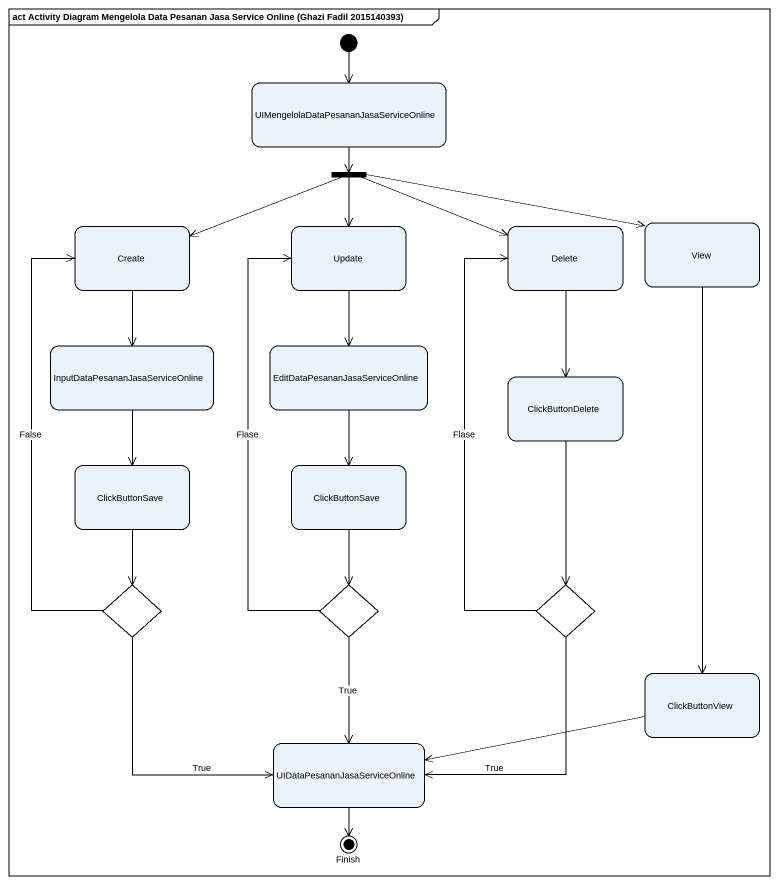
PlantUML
@startuml
mainframe act Activity Diagram Mengelola Data Pesanan Jasa Service Online (Ghazi Fadil 2015140393)
hide empty description
state "UIMengelolaDataPesananJasaServiceOnline" as UIMengelolaDataPesananJasaSe
state fork1 <<fork>>
state "Create" as Create_
state Update
state Delete
state View
state "InputDataPesananJasaServiceOnline" as InputDataPesananJasaServiceO
state "EditDataPesananJasaServiceOnline" as EditDataPesananJasaServiceOn
state ClickButtonDelete
state ClickButtonSave
state "ClickButtonSave" as ClickButtonSave_2
state choice1 <<choice>>
state choice2 <<choice>>
state choice3 <<choice>>
state ClickButtonView
state "UIDataPesananJasaServiceOnline" as UIDataPesananJasaServiceOnli
state Finish <<end>>
[*] --> UIMengelolaDataPesananJasaSe
UIMengelolaDataPesananJasaSe --> fork1
fork1 -left-> Create_
fork1 --> Update
fork1 -right-> Delete
fork1 -right-> View
Create_ --> InputDataPesananJasaServiceO
Update --> EditDataPesananJasaServiceOn
Delete --> ClickButtonDelete
View --> ClickButtonView
InputDataPesananJasaServiceO --> ClickButtonSave
EditDataPesananJasaServiceOn --> ClickButtonSave_2
ClickButtonDelete --> choice3
ClickButtonSave --> choice1
ClickButtonSave_2 --> choice2
choice1 -up-> Create_ : False
choice1 --> UIDataPesananJasaServiceOnli : True
choice2 -up-> Update : Flase
choice2 --> UIDataPesananJasaServiceOnli : True
choice3 -up-> Delete : Flase
choice3 --> UIDataPesananJasaServiceOnli : True
ClickButtonView -left-> UIDataPesananJasaServiceOnli
UIDataPesananJasaServiceOnli --> Finish
@enduml
